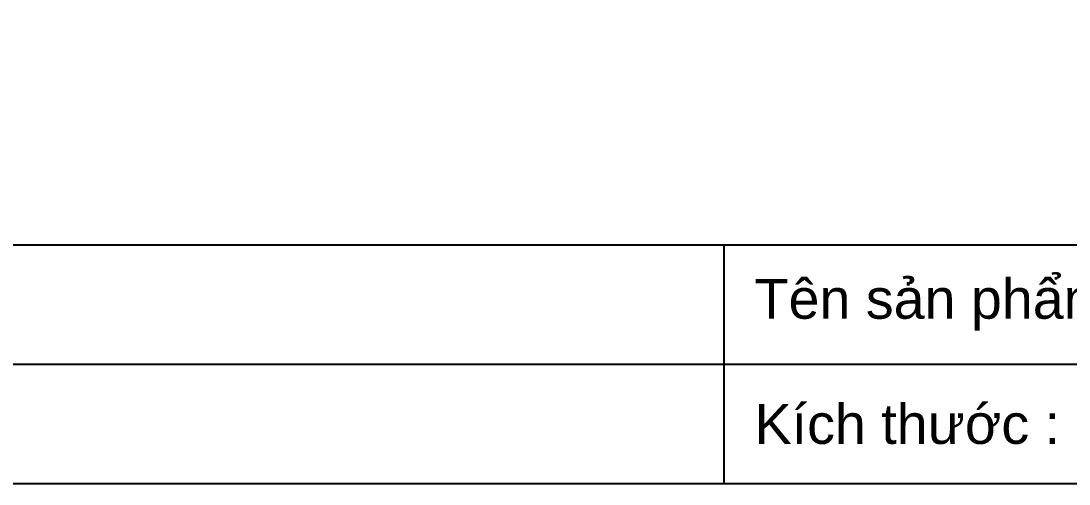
# Model space of a CAD drawing. Header units: millimetres. Extents: x 0 to 6126, y 0 to 4331.
# Drawn here: x 1107 to 2194, y 0 to 480 of the extents above; entities that cross this region are included whole.
import ezdxf
from ezdxf.enums import TextEntityAlignment as Align

# ---------------------------------------------------------------- set-up
doc = ezdxf.new("R2010")
doc.units = ezdxf.units.MM
doc.styles.add('Arial', font='arial.ttf')
doc.styles.add('Tahoma (Input Text)', font='tahoma.ttf')

# ---------------------------------------------------------------- blocks, each defined once
blk = doc.blocks.new('khungtenAsean2')
at = {"color": 7}
for p, q in [((2970, -1980), (0, -1980)), ((890, -1980), (890, -2100)), ((2020, -2040), (0, -2040))]:
    blk.add_line(p, q, dxfattribs=at)
blk.add_lwpolyline([(0, 0), (2970, 0), (2970, -2100), (0, -2100)], close=True, dxfattribs=at)
at = {"color": 2, "char_height": 20, "width": 917.6339, "attachment_point": 4, "style": 'Arial'}
for s, insert in [('  Tên sản phẩm :', (890, -2010)), ('  Kích thước :', (890, -2070))]:
    blk.add_mtext(s, dxfattribs=dict(at, insert=insert))
at = {"color": 1, "style": 'Tahoma (Input Text)', "flags": 8}
for tag, p in [('#01', (137.05, -2021.28)), ('#03', (506.57, -2019.3)), ('#05', (1106.63, -2021.28)), ('#07', (1834.68, -2021.28)), ('#09', (2146.72, -2021.28)), ('#02', (98.46, -2081.28)), ('#04', (486.11, -2081.28)), ('#06', (1065.33, -2081.28)), ('#08', (1817.45, -2081.28)), ('#10', (2146.72, -2081.28))]:
    blk.add_attdef(tag, p, '', height=25, dxfattribs=at)
blk.add_attdef('#11', text='', height=25, dxfattribs=at).set_placement((2914.99, -2067.35), align=Align.CENTER)

msp = doc.modelspace()

# ---------------------------------------------------------------- block references
at = {"color": 7, "xscale": 2.0625, "yscale": 2.0625, "zscale": 2.0625}
msp.add_blockref('khungtenAsean2', (0, 4331.3), dxfattribs=at)

doc.saveas('drawing.dxf')
